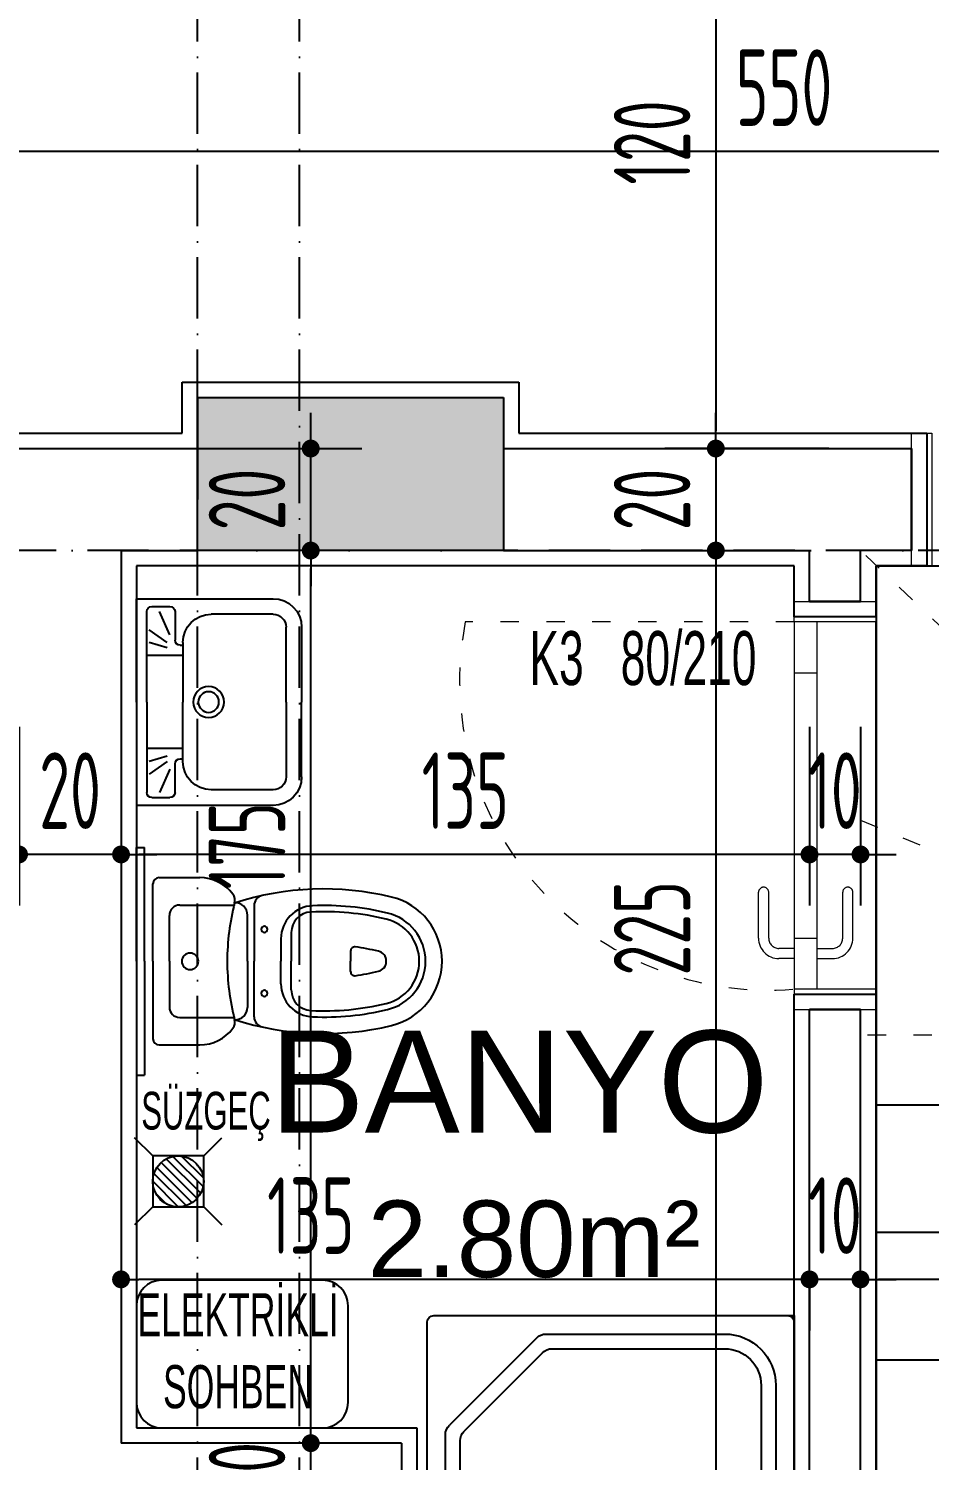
# Model space of a CAD drawing. Extents: x 41749 to 92598, y -24291 to 29432.
# Drawn here: x 64264.9 to 64441.6, y -22819.7 to -22539 of the extents above; entities that cross this region are included whole.
import ezdxf

# ---------------------------------------------------------------- set-up
doc = ezdxf.new("R2010")
doc.units = 0
doc.header["$MEASUREMENT"] = 0
doc.header["$PDMODE"] = 3
doc.linetypes.add('ACAD_ISO03W100', pattern=[30, 12, -18])
doc.linetypes.add('ACAD_ISO10W100', pattern=[18, 12, -3, 0, -3])
doc.layers.get('0').update_dxf_attribs({"linetype": 'CONTINUOUS'})
doc.layers.get('Defpoints').update_dxf_attribs({"linetype": 'CONTINUOUS'})
for name, color, linetype in [('AKS', 10, 'CONTINUOUS'), ('DUVAR', 6, 'CONTINUOUS'), ('İÇ ÖLÇÜ', 95, 'CONTINUOUS'), ('KOLON', 5, 'CONTINUOUS'), ('MAHAL', 21, 'CONTINUOUS'), ('OLCU', 3, 'CONTINUOUS'), ('SIVA', 7, 'CONTINUOUS'), ('tar', 12, 'CONTINUOUS'), ('tefriş', 12, 'CONTINUOUS'), ('YAZI', 7, 'CONTINUOUS')]:
    doc.layers.add(name, color=color, linetype=linetype)
for name, color, linetype, lineweight in [('KAPI-ACILIM1', 13, 'ACAD_ISO03W100', 20), ('KAPI-ACILIM11', 13, 'ACAD_ISO03W100', 20), ('KAPI-GOR', 153, 'CONTINUOUS', 15), ('KAPI-KASA', 34, 'CONTINUOUS', 20)]:
    doc.layers.add(name, color=color, linetype=linetype, lineweight=lineweight)
doc.styles.add('mahal', font='arial.ttf', dxfattribs={"height": 70})
doc.styles.add('OLCU', font='isocpeur.ttf', dxfattribs={"width": 0.59})
doc.dimstyles.new('OLCU3', dxfattribs={"dimscale": 0.5, "dimtxt": 30, "dimasz": 7, "dimexe": 20, "dimexo": 0, "dimgap": 10, "dimtad": 1, "dimdec": 4, "dimrnd": 0.5, "dimdsep": 46, "dimtxsty": 'OLCU', "dimblk1": 'DOT', "dimblk2": 'DOT', "dimsah": 1, "dimcen": 0.09, "dimclrt": 4, "dimadec": 0, "dimazin": 0, "dimtfac": 1, "dimtdec": 4, "dimtix": 1, "dimtmove": 2, "dimatfit": 3, "dimfxl": 0, "dimtolj": 1, "dimtzin": 0, "dimarcsym": 0})

# ---------------------------------------------------------------- blocks, each defined once
blk = doc.blocks.new('klz1')
at = {"layer": 'tefriş', "linetype": 'Continuous'}
for p, q in [((137402.96, 93241.87), (137375.4, 93241.87)), ((137375.4, 93241.87), (137375.4, 93239.87)), ((137402.96, 93239.87), (137375.4, 93239.87)), ((137402.96, 93241.87), (137430.52, 93241.87)), ((137402.96, 93239.87), (137430.52, 93239.87)), ((137430.52, 93241.87), (137430.52, 93239.87)), ((137382.71, 93236.37), (137382.71, 93226.52)), ((137402.96, 93237.87), (137384.21, 93237.87)), ((137402.96, 93237.87), (137421.71, 93237.87)), ((137423.21, 93236.37), (137423.21, 93226.52)), ((137402.96, 93233.87), (137391.86, 93233.87)), ((137402.96, 93233.87), (137414.06, 93233.87)), ((137389.36, 93231.37), (137389.36, 93218.21)), ((137416.56, 93231.37), (137416.56, 93218.21)), ((137389.5, 93213.37), (137402.96, 93213.37)), ((137402.96, 93214.99), (137391.79, 93214.99)), ((137402.96, 93214.99), (137414.13, 93214.99)), ((137416.41, 93213.37), (137402.96, 93213.37)), ((137397.51, 93206.87), (137402.96, 93206.87)), ((137408.41, 93206.87), (137402.96, 93206.87)), ((137396.03, 93204.37), (137402.96, 93204.37)), ((137409.89, 93204.37), (137402.96, 93204.37)), ((137400.47, 93190.01), (137402.96, 93190.01)), ((137405.45, 93190.01), (137402.96, 93190.01))]:
    blk.add_line(p, q, dxfattribs=at)
for centre, radius, start, end in [((137384.21, 93236.37), 1.5, 90, 180), ((137421.71, 93236.37), 1.5, 0, 90), ((137391.86, 93231.37), 2.5, 90, 180), ((137414.06, 93231.37), 2.5, 0, 90), ((137402.96, 93228.87), 2, 90, 270), ((137402.96, 93228.87), 2, 270, 90), ((137392.71, 93226.52), 10, 180, 233.367), ((137413.21, 93226.52), 10, 306.633, 0), ((137402.96, 93163.59), 56.29, 90, 104.5064), ((137402.96, 93163.59), 56.29, 75.4936, 90), ((137455.46, 93196.51), 70, 162.0548, 193.5362), ((137388.23, 93220.5), 2.5, 233.367, 284.5064), ((137391.79, 93217.99), 3, 178.6368, 270), ((137414.13, 93217.99), 3, 270, 1.3632), ((137350.46, 93196.51), 70, 346.4638, 17.9452), ((137417.68, 93220.5), 2.5, 255.4936, 306.633), ((137389.5, 93210.87), 2.5, 90, 167.7163), ((137416.41, 93210.87), 2.5, 12.2837, 90), ((137395.21, 93210.87), 0.75, 0, 180), ((137395.21, 93210.87), 0.75, 180, 0), ((137410.71, 93210.87), 0.75, 0, 180), ((137410.71, 93210.87), 0.75, 180, 0), ((137397.51, 93198.87), 8, 90, 177.6672), ((137408.41, 93198.87), 8, 2.3328, 90), ((137396.03, 93199.37), 5, 90, 177.2441), ((137409.89, 93199.37), 5, 2.7559, 90), ((137455.46, 93196.51), 66, 177.6672, 193.5362), ((137455.46, 93196.51), 64.5, 177.2441, 193.5362), ((137350.46, 93196.51), 64.5, 346.4638, 2.7559), ((137350.46, 93196.51), 66, 346.4638, 2.3328), ((137400.47, 93189.01), 1, 90, 187.7658), ((137455.46, 93196.51), 56.5, 187.7658, 193.5362), ((137350.46, 93196.51), 56.5, 346.4638, 352.2342), ((137405.45, 93189.01), 1, 352.2342, 90), ((137402.96, 93183.87), 12, 193.5362, 270), ((137402.96, 93183.87), 10.5, 193.5362, 270), ((137402.96, 93183.87), 2.5, 193.5362, 270), ((137402.96, 93183.87), 2.5, 270, 346.4638), ((137402.96, 93183.87), 10.5, 270, 346.4638), ((137402.96, 93183.87), 12, 270, 346.4638), ((137402.96, 93183.87), 16, 193.5362, 270), ((137402.96, 93183.87), 16, 270, 346.4638)]:
    blk.add_arc(centre, radius, start, end, dxfattribs=at)
blk = doc.blocks.new('d3')
at = {"layer": 'tefriş', "linetype": 'Continuous'}
for p, q in [((142185.37, 92449.76), (142106.87, 92449.76)), ((142106.87, 92449.76), (142106.87, 92371.26)), ((142186.87, 92371.26), (142186.87, 92448.26)), ((142160.92, 92445.76), (142122.07, 92445.76)), ((142163.04, 92444.88), (142181.99, 92425.93)), ((142159.59, 92442.56), (142122.07, 92442.56)), ((142161.71, 92441.68), (142178.79, 92424.61)), ((142110.87, 92434.56), (142110.87, 92384.96)), ((142114.07, 92434.56), (142114.07, 92384.96)), ((142179.67, 92384.96), (142179.67, 92422.48)), ((142182.87, 92384.96), (142182.87, 92423.81)), ((142122.07, 92376.96), (142171.67, 92376.96)), ((142122.07, 92373.76), (142171.67, 92373.76)), ((142108.37, 92369.76), (142185.37, 92369.76))]:
    blk.add_line(p, q, dxfattribs=at)
for radius in [3.5, 2.6]:
    blk.add_circle((142122.17, 92385.06), radius, dxfattribs=at)
for centre, radius, start, end in [((142108.37, 92448.26), 1.5, 90, 180), ((142185.37, 92448.26), 1.5, 0, 90), ((142122.07, 92434.56), 11.2, 90, 180), ((142160.92, 92442.76), 3, 45, 90), ((142122.07, 92434.56), 8, 90, 180), ((142159.59, 92439.56), 3, 45, 90), ((142176.67, 92422.48), 3, 0, 45), ((142179.87, 92423.81), 3, 0, 45), ((142122.07, 92384.96), 11.2, 180, 270), ((142122.07, 92384.96), 8, 180, 270), ((142171.67, 92384.96), 8, 270, 0), ((142171.67, 92384.96), 11.2, 270, 0), ((142108.37, 92371.26), 1.5, 180, 270), ((142185.37, 92371.26), 1.5, 270, 0)]:
    blk.add_arc(centre, radius, start, end, dxfattribs=at)
blk = doc.blocks.new('lav1')
at = {"layer": 'tefriş', "linetype": 'Continuous'}
for p, q in [((135822.88, 93902.3), (135822.88, 93869.18)), ((135847.88, 93902.3), (135822.88, 93902.3)), ((135847.88, 93902.3), (135872.88, 93902.3)), ((135872.88, 93902.3), (135872.88, 93869.18)), ((135824.76, 93898.55), (135824.76, 93894.18)), ((135847.88, 93899.8), (135826.01, 93899.8)), ((135833.51, 93894.8), (135830.38, 93899.18)), ((135834.76, 93894.8), (135833.51, 93899.18)), ((135836.63, 93891.05), (135836.63, 93899.8)), ((135847.88, 93899.8), (135869.76, 93899.8)), ((135859.13, 93891.05), (135859.13, 93899.8)), ((135861.01, 93894.8), (135862.26, 93899.18)), ((135862.26, 93894.8), (135865.38, 93899.18)), ((135871.01, 93898.55), (135871.01, 93894.18)), ((135831.63, 93894.18), (135826.01, 93896.68)), ((135864.13, 93894.18), (135869.76, 93896.68)), ((135826.01, 93892.93), (135832.88, 93892.93)), ((135834.13, 93891.68), (135834.13, 93891.05)), ((135861.63, 93891.68), (135861.63, 93891.05)), ((135869.76, 93892.93), (135862.88, 93892.93)), ((135833.51, 93891.05), (135847.88, 93891.05)), ((135862.26, 93891.05), (135847.88, 93891.05)), ((135826.63, 93869.18), (135826.63, 93884.18)), ((135869.13, 93869.18), (135869.13, 93884.18)), ((135847.88, 93866.05), (135829.76, 93866.05)), ((135847.88, 93866.05), (135866.01, 93866.05)), ((135829.76, 93862.3), (135847.88, 93862.3)), ((135866.01, 93862.3), (135847.88, 93862.3))]:
    blk.add_line(p, q, dxfattribs=at)
for radius in [3.75, 2.5]:
    blk.add_circle((135847.88, 93884.8), radius, dxfattribs=at)
for centre, radius, start, end in [((135826.01, 93898.55), 1.25, 90, 180), ((135869.76, 93898.55), 1.25, 0, 90), ((135826.01, 93894.18), 1.25, 180, 270), ((135832.88, 93891.68), 1.25, 0, 90), ((135862.88, 93891.68), 1.25, 90, 180), ((135869.76, 93894.18), 1.25, 270, 0), ((135833.51, 93884.18), 6.88, 90, 180), ((135862.26, 93884.18), 6.88, 0, 90), ((135829.76, 93869.18), 6.88, 180, 270), ((135829.76, 93869.18), 3.12, 180, 270), ((135866.01, 93869.18), 6.88, 270, 0), ((135866.01, 93869.18), 3.12, 270, 0)]:
    blk.add_arc(centre, radius, start, end, dxfattribs=at)
blk = doc.blocks.new('DOT')
at = {"color": 0, "linetype": 'ByBlock'}
blk.add_line((-0.5, 0), (-1, 0), dxfattribs=at)
at = {"color": 0, "linetype": 'ByBlock', "const_width": 0.5}
blk.add_lwpolyline([(-0.25, 0, 1), (0.25, 0, 1)], format="xyb", close=True, dxfattribs=at)
blk = doc.blocks.new('*D1426')
at = {"layer": 'Defpoints', "color": 0, "transparency": 16777216}
for p in [(64138.06, -22563.08), (64138.06, -22568.15), (64688.06, -22601.18)]:
    blk.add_point(p, dxfattribs=at)
at = {"layer": 'İÇ ÖLÇÜ', "color": 0, "lineweight": -2, "transparency": 16777216}
for p, q in [((64138.06, -22568.15), (64138.06, -22553.08)), ((64688.06, -22588.08), (64688.06, -22553.08)), ((64684.56, -22563.08), (64141.56, -22563.08))]:
    blk.add_line(p, q, dxfattribs=at)
at = {"layer": 'İÇ ÖLÇÜ', "color": 0, "lineweight": -2, "transparency": 16777216, "xscale": 3.5, "yscale": 3.5, "zscale": 3.5, "rotation": 180}
blk.add_blockref('DOT', (64138.06, -22563.08), dxfattribs=at)
at = {"layer": 'İÇ ÖLÇÜ', "color": 0, "lineweight": -2, "transparency": 16777216, "xscale": 3.5, "yscale": 3.5, "zscale": 3.5}
blk.add_blockref('DOT', (64688.06, -22563.08), dxfattribs=at)
at = {"layer": 'İÇ ÖLÇÜ', "color": 4, "transparency": 16777216, "insert": (64413.06, -22550.58), "char_height": 15, "attachment_point": 5, "style": 'OLCU'}
blk.add_mtext('\\A1;550', dxfattribs=at)
blk = doc.blocks.new('*D1437')
at = {"layer": 'Defpoints', "color": 0, "transparency": 16777216}
for p in [(64418.06, -22641.34), (64428.06, -22641.34), (64418.06, -22700.92)]:
    blk.add_point(p, dxfattribs=at)
at = {"layer": 'İÇ ÖLÇÜ', "color": 0, "lineweight": -2, "transparency": 16777216}
for p, q in [((64418.06, -22675.92), (64418.06, -22710.92)), ((64428.06, -22675.92), (64428.06, -22710.92)), ((64414.56, -22700.92), (64411.06, -22700.92)), ((64428.06, -22700.92), (64418.06, -22700.92)), ((64431.56, -22700.92), (64435.06, -22700.92))]:
    blk.add_line(p, q, dxfattribs=at)
at = {"layer": 'İÇ ÖLÇÜ', "color": 0, "lineweight": -2, "transparency": 16777216, "xscale": 3.5, "yscale": 3.5, "zscale": 3.5}
blk.add_blockref('DOT', (64418.06, -22700.92), dxfattribs=at)
at = {"layer": 'İÇ ÖLÇÜ', "color": 0, "lineweight": -2, "transparency": 16777216, "xscale": 3.5, "yscale": 3.5, "zscale": 3.5, "rotation": 180}
blk.add_blockref('DOT', (64428.06, -22700.92), dxfattribs=at)
at = {"layer": 'İÇ ÖLÇÜ', "color": 4, "transparency": 16777216, "insert": (64423.06, -22688.42), "char_height": 15, "attachment_point": 5, "style": 'OLCU'}
blk.add_mtext('\\A1;10', dxfattribs=at)
blk = doc.blocks.new('*D1438')
at = {"layer": 'Defpoints', "color": 0, "transparency": 16777216}
for p in [(64283.06, -22641.34), (64418.06, -22641.34), (64283.06, -22700.92)]:
    blk.add_point(p, dxfattribs=at)
at = {"layer": 'İÇ ÖLÇÜ', "color": 0, "lineweight": -2, "transparency": 16777216}
for p, q in [((64283.06, -22675.92), (64283.06, -22710.92)), ((64418.06, -22675.92), (64418.06, -22710.92)), ((64414.56, -22700.92), (64286.56, -22700.92))]:
    blk.add_line(p, q, dxfattribs=at)
at = {"layer": 'İÇ ÖLÇÜ', "color": 0, "lineweight": -2, "transparency": 16777216, "xscale": 3.5, "yscale": 3.5, "zscale": 3.5, "rotation": 180}
blk.add_blockref('DOT', (64283.06, -22700.92), dxfattribs=at)
at = {"layer": 'İÇ ÖLÇÜ', "color": 0, "lineweight": -2, "transparency": 16777216, "xscale": 3.5, "yscale": 3.5, "zscale": 3.5}
blk.add_blockref('DOT', (64418.06, -22700.92), dxfattribs=at)
at = {"layer": 'İÇ ÖLÇÜ', "color": 4, "transparency": 16777216, "insert": (64350.56, -22688.42), "char_height": 15, "attachment_point": 5, "style": 'OLCU'}
blk.add_mtext('\\A1;135', dxfattribs=at)
blk = doc.blocks.new('*D1439')
at = {"layer": 'Defpoints', "color": 0, "transparency": 16777216}
for p in [(64263.06, -22641.34), (64283.06, -22641.34), (64263.06, -22700.92)]:
    blk.add_point(p, dxfattribs=at)
at = {"layer": 'İÇ ÖLÇÜ', "color": 0, "lineweight": -2, "transparency": 16777216}
for p, q in [((64263.06, -22675.92), (64263.06, -22710.92)), ((64283.06, -22675.92), (64283.06, -22710.92)), ((64259.56, -22700.92), (64256.06, -22700.92)), ((64283.06, -22700.92), (64263.06, -22700.92)), ((64286.56, -22700.92), (64290.06, -22700.92))]:
    blk.add_line(p, q, dxfattribs=at)
at = {"layer": 'İÇ ÖLÇÜ', "color": 0, "lineweight": -2, "transparency": 16777216, "xscale": 3.5, "yscale": 3.5, "zscale": 3.5}
blk.add_blockref('DOT', (64263.06, -22700.92), dxfattribs=at)
at = {"layer": 'İÇ ÖLÇÜ', "color": 0, "lineweight": -2, "transparency": 16777216, "xscale": 3.5, "yscale": 3.5, "zscale": 3.5, "rotation": 180}
blk.add_blockref('DOT', (64283.06, -22700.92), dxfattribs=at)
at = {"layer": 'İÇ ÖLÇÜ', "color": 4, "transparency": 16777216, "insert": (64273.06, -22688.42), "char_height": 15, "attachment_point": 5, "style": 'OLCU'}
blk.add_mtext('\\A1;20', dxfattribs=at)
blk = doc.blocks.new('*D1448')
at = {"layer": 'Defpoints', "color": 0, "transparency": 16777216}
for p in [(64418.06, -22786.34), (64428.06, -22786.34), (64418.06, -22855.48)]:
    blk.add_point(p, dxfattribs=at)
at = {"layer": 'İÇ ÖLÇÜ', "color": 0, "lineweight": -2, "transparency": 16777216}
for p, q in [((64418.06, -22830.48), (64418.06, -22865.48)), ((64428.06, -22830.48), (64428.06, -22865.48)), ((64414.56, -22855.48), (64411.06, -22855.48)), ((64428.06, -22855.48), (64418.06, -22855.48)), ((64431.56, -22855.48), (64435.06, -22855.48))]:
    blk.add_line(p, q, dxfattribs=at)
at = {"layer": 'İÇ ÖLÇÜ', "color": 0, "lineweight": -2, "transparency": 16777216, "xscale": 3.5, "yscale": 3.5, "zscale": 3.5}
blk.add_blockref('DOT', (64418.06, -22855.48), dxfattribs=at)
at = {"layer": 'İÇ ÖLÇÜ', "color": 0, "lineweight": -2, "transparency": 16777216, "xscale": 3.5, "yscale": 3.5, "zscale": 3.5, "rotation": 180}
blk.add_blockref('DOT', (64428.06, -22855.48), dxfattribs=at)
at = {"layer": 'İÇ ÖLÇÜ', "color": 4, "transparency": 16777216, "insert": (64423.06, -22842.98), "char_height": 15, "attachment_point": 5, "style": 'OLCU'}
blk.add_mtext('\\A1;10', dxfattribs=at)
blk = doc.blocks.new('*D1449')
at = {"layer": 'Defpoints', "color": 0, "transparency": 16777216}
for p in [(64418.06, -22786.34), (64338.06, -22821.34), (64338.06, -22855.48)]:
    blk.add_point(p, dxfattribs=at)
at = {"layer": 'İÇ ÖLÇÜ', "color": 0, "lineweight": -2, "transparency": 16777216}
for p, q in [((64338.06, -22830.48), (64338.06, -22865.48)), ((64418.06, -22830.48), (64418.06, -22865.48)), ((64414.56, -22855.48), (64341.56, -22855.48))]:
    blk.add_line(p, q, dxfattribs=at)
at = {"layer": 'İÇ ÖLÇÜ', "color": 0, "lineweight": -2, "transparency": 16777216, "xscale": 3.5, "yscale": 3.5, "zscale": 3.5, "rotation": 180}
blk.add_blockref('DOT', (64338.06, -22855.48), dxfattribs=at)
at = {"layer": 'İÇ ÖLÇÜ', "color": 0, "lineweight": -2, "transparency": 16777216, "xscale": 3.5, "yscale": 3.5, "zscale": 3.5}
blk.add_blockref('DOT', (64418.06, -22855.48), dxfattribs=at)
at = {"layer": 'İÇ ÖLÇÜ', "color": 4, "transparency": 16777216, "insert": (64378.06, -22842.98), "char_height": 15, "attachment_point": 5, "style": 'OLCU'}
blk.add_mtext('\\A1;80', dxfattribs=at)
blk = doc.blocks.new('*D1533')
at = {"layer": 'Defpoints', "color": 0, "transparency": 16777216}
for p in [(64290.74, -22501.34), (64224.14, -22621.34), (64263.06, -22621.34)]:
    blk.add_point(p, dxfattribs=at)
at = {"layer": 'İÇ ÖLÇÜ', "color": 0, "lineweight": -2, "transparency": 16777216}
for p, q in [((64249.14, -22501.34), (64214.14, -22501.34)), ((64224.14, -22504.84), (64224.14, -22617.84)), ((64249.14, -22621.34), (64214.14, -22621.34))]:
    blk.add_line(p, q, dxfattribs=at)
at = {"layer": 'İÇ ÖLÇÜ', "color": 0, "lineweight": -2, "transparency": 16777216, "xscale": 3.5, "yscale": 3.5, "zscale": 3.5}
for p, rotation in [((64224.14, -22501.34), 90), ((64224.14, -22621.34), 270)]:
    blk.add_blockref('DOT', p, dxfattribs=dict(at, rotation=rotation))
at = {"layer": 'İÇ ÖLÇÜ', "color": 4, "transparency": 16777216, "insert": (64211.64, -22525.05), "char_height": 15, "attachment_point": 5, "rotation": 90, "style": 'OLCU'}
blk.add_mtext('\\A1;120', dxfattribs=at)
blk = doc.blocks.new('*D1543')
at = {"layer": 'Defpoints', "color": 0, "transparency": 16777216}
for p in [(64320.26, -22816.34), (64322.51, -22816.34), (64322.51, -22826.34)]:
    blk.add_point(p, dxfattribs=at)
at = {"layer": 'İÇ ÖLÇÜ', "color": 0, "lineweight": -2, "transparency": 16777216}
for p, q in [((64320.26, -22812.84), (64320.26, -22809.34)), ((64322.51, -22816.34), (64310.26, -22816.34)), ((64320.26, -22826.34), (64320.26, -22816.34)), ((64322.51, -22826.34), (64310.26, -22826.34)), ((64320.26, -22829.84), (64320.26, -22833.34))]:
    blk.add_line(p, q, dxfattribs=at)
at = {"layer": 'İÇ ÖLÇÜ', "color": 0, "lineweight": -2, "transparency": 16777216, "xscale": 3.5, "yscale": 3.5, "zscale": 3.5}
for p, rotation in [((64320.26, -22816.34), 270), ((64320.26, -22826.34), 90)]:
    blk.add_blockref('DOT', p, dxfattribs=dict(at, rotation=rotation))
at = {"layer": 'İÇ ÖLÇÜ', "color": 4, "transparency": 16777216, "insert": (64307.76, -22821.34), "char_height": 15, "attachment_point": 5, "rotation": 90, "style": 'OLCU'}
blk.add_mtext('\\A1;10', dxfattribs=at)
blk = doc.blocks.new('*D1544')
at = {"layer": 'Defpoints', "color": 0, "transparency": 16777216}
for p in [(64320.26, -22641.34), (64328.06, -22641.34), (64322.51, -22816.34)]:
    blk.add_point(p, dxfattribs=at)
at = {"layer": 'İÇ ÖLÇÜ', "color": 0, "lineweight": -2, "transparency": 16777216}
for p, q in [((64328.06, -22641.34), (64310.26, -22641.34)), ((64320.26, -22812.84), (64320.26, -22644.84)), ((64322.51, -22816.34), (64310.26, -22816.34))]:
    blk.add_line(p, q, dxfattribs=at)
at = {"layer": 'İÇ ÖLÇÜ', "color": 0, "lineweight": -2, "transparency": 16777216, "xscale": 3.5, "yscale": 3.5, "zscale": 3.5}
for p, rotation in [((64320.26, -22641.34), 90), ((64320.26, -22816.34), 270)]:
    blk.add_blockref('DOT', p, dxfattribs=dict(at, rotation=rotation))
at = {"layer": 'İÇ ÖLÇÜ', "color": 4, "transparency": 16777216, "insert": (64307.76, -22699.24), "char_height": 15, "attachment_point": 5, "rotation": 90, "style": 'OLCU'}
blk.add_mtext('\\A1;175', dxfattribs=at)
blk = doc.blocks.new('*D1545')
at = {"layer": 'Defpoints', "color": 0, "transparency": 16777216}
for p in [(64291.66, -22621.34), (64320.26, -22621.34), (64328.06, -22641.34)]:
    blk.add_point(p, dxfattribs=at)
at = {"layer": 'İÇ ÖLÇÜ', "color": 0, "lineweight": -2, "transparency": 16777216}
for p, q in [((64320.26, -22617.84), (64320.26, -22614.34)), ((64295.26, -22621.34), (64330.26, -22621.34)), ((64320.26, -22641.34), (64320.26, -22621.34)), ((64328.06, -22641.34), (64310.26, -22641.34)), ((64320.26, -22644.84), (64320.26, -22648.34))]:
    blk.add_line(p, q, dxfattribs=at)
at = {"layer": 'İÇ ÖLÇÜ', "color": 0, "lineweight": -2, "transparency": 16777216, "xscale": 3.5, "yscale": 3.5, "zscale": 3.5}
for p, rotation in [((64320.26, -22621.34), 270), ((64320.26, -22641.34), 90)]:
    blk.add_blockref('DOT', p, dxfattribs=dict(at, rotation=rotation))
at = {"layer": 'İÇ ÖLÇÜ', "color": 4, "transparency": 16777216, "insert": (64307.76, -22631.34), "char_height": 15, "attachment_point": 5, "rotation": 90, "style": 'OLCU'}
blk.add_mtext('\\A1;20', dxfattribs=at)
blk = doc.blocks.new('*D1548')
at = {"layer": 'Defpoints', "color": 0, "transparency": 16777216}
for p in [(64421.84, -22501.34), (64399.69, -22621.34), (64421.84, -22621.34)]:
    blk.add_point(p, dxfattribs=at)
at = {"layer": 'İÇ ÖLÇÜ', "color": 0, "lineweight": -2, "transparency": 16777216}
for p, q in [((64421.84, -22501.34), (64389.69, -22501.34)), ((64399.69, -22504.84), (64399.69, -22617.84)), ((64421.84, -22621.34), (64389.69, -22621.34))]:
    blk.add_line(p, q, dxfattribs=at)
at = {"layer": 'İÇ ÖLÇÜ', "color": 0, "lineweight": -2, "transparency": 16777216, "xscale": 3.5, "yscale": 3.5, "zscale": 3.5}
for p, rotation in [((64399.69, -22501.34), 90), ((64399.69, -22621.34), 270)]:
    blk.add_blockref('DOT', p, dxfattribs=dict(at, rotation=rotation))
at = {"layer": 'İÇ ÖLÇÜ', "color": 4, "transparency": 16777216, "insert": (64387.19, -22561.34), "char_height": 15, "attachment_point": 5, "rotation": 90, "style": 'OLCU'}
blk.add_mtext('\\A1;120', dxfattribs=at)
blk = doc.blocks.new('*D1549')
at = {"layer": 'Defpoints', "color": 0, "transparency": 16777216}
for p in [(64421.84, -22621.34), (64388.06, -22641.34), (64399.69, -22641.34)]:
    blk.add_point(p, dxfattribs=at)
at = {"layer": 'İÇ ÖLÇÜ', "color": 0, "lineweight": -2, "transparency": 16777216}
for p, q in [((64399.69, -22617.84), (64399.69, -22614.34)), ((64421.84, -22621.34), (64389.69, -22621.34)), ((64399.69, -22621.34), (64399.69, -22641.34)), ((64388.06, -22641.34), (64409.69, -22641.34)), ((64399.69, -22644.84), (64399.69, -22648.34))]:
    blk.add_line(p, q, dxfattribs=at)
at = {"layer": 'İÇ ÖLÇÜ', "color": 0, "lineweight": -2, "transparency": 16777216, "xscale": 3.5, "yscale": 3.5, "zscale": 3.5}
for p, rotation in [((64399.69, -22621.34), 270), ((64399.69, -22641.34), 90)]:
    blk.add_blockref('DOT', p, dxfattribs=dict(at, rotation=rotation))
at = {"layer": 'İÇ ÖLÇÜ', "color": 4, "transparency": 16777216, "insert": (64387.19, -22631.34), "char_height": 15, "attachment_point": 5, "rotation": 90, "style": 'OLCU'}
blk.add_mtext('\\A1;20', dxfattribs=at)
blk = doc.blocks.new('*D1550')
at = {"layer": 'Defpoints', "color": 0, "transparency": 16777216}
for p in [(64388.06, -22641.34), (64374.01, -22866.34), (64399.69, -22866.34)]:
    blk.add_point(p, dxfattribs=at)
at = {"layer": 'İÇ ÖLÇÜ', "color": 0, "lineweight": -2, "transparency": 16777216}
for p, q in [((64388.06, -22641.34), (64409.69, -22641.34)), ((64399.69, -22644.84), (64399.69, -22862.84)), ((64374.69, -22866.34), (64409.69, -22866.34))]:
    blk.add_line(p, q, dxfattribs=at)
at = {"layer": 'İÇ ÖLÇÜ', "color": 0, "lineweight": -2, "transparency": 16777216, "xscale": 3.5, "yscale": 3.5, "zscale": 3.5}
for p, rotation in [((64399.69, -22641.34), 90), ((64399.69, -22866.34), 270)]:
    blk.add_blockref('DOT', p, dxfattribs=dict(at, rotation=rotation))
at = {"layer": 'İÇ ÖLÇÜ', "color": 4, "transparency": 16777216, "insert": (64387.19, -22715.4), "char_height": 15, "attachment_point": 5, "rotation": 90, "style": 'OLCU'}
blk.add_mtext('\\A1;225', dxfattribs=at)
blk = doc.blocks.new('*D1726')
at = {"layer": 'Defpoints', "color": 0, "transparency": 16777216}
for p in [(63583.06, -22108.06), (63583.06, -22333.07), (65203.06, -22541.34)]:
    blk.add_point(p, dxfattribs=at)
at = {"layer": 'OLCU', "color": 0, "lineweight": -2, "transparency": 16777216}
for p, q in [((63583.06, -22133.06), (63583.06, -22098.06)), ((65203.06, -22133.06), (65203.06, -22098.06)), ((65199.56, -22108.06), (63586.56, -22108.06))]:
    blk.add_line(p, q, dxfattribs=at)
at = {"layer": 'OLCU', "color": 0, "lineweight": -2, "transparency": 16777216, "xscale": 3.5, "yscale": 3.5, "zscale": 3.5, "rotation": 180}
blk.add_blockref('DOT', (63583.06, -22108.06), dxfattribs=at)
at = {"layer": 'OLCU', "color": 0, "lineweight": -2, "transparency": 16777216, "xscale": 3.5, "yscale": 3.5, "zscale": 3.5}
blk.add_blockref('DOT', (65203.06, -22108.06), dxfattribs=at)
at = {"layer": 'OLCU', "color": 4, "transparency": 16777216, "insert": (64393.06, -22095.56), "char_height": 15, "attachment_point": 5, "style": 'OLCU'}
blk.add_mtext('\\A1;1620', dxfattribs=at)
blk = doc.blocks.new('*D1730')
at = {"layer": 'Defpoints', "color": 0, "transparency": 16777216}
for p in [(65183.06, -22078.06), (65183.06, -22381.34), (63343.06, -22676.34)]:
    blk.add_point(p, dxfattribs=at)
at = {"layer": 'OLCU', "color": 0, "lineweight": -2, "transparency": 16777216}
for p, q in [((63343.06, -22103.06), (63343.06, -22068.06)), ((65183.06, -22103.06), (65183.06, -22068.06)), ((63346.56, -22078.06), (65179.56, -22078.06))]:
    blk.add_line(p, q, dxfattribs=at)
at = {"layer": 'OLCU', "color": 0, "lineweight": -2, "transparency": 16777216, "xscale": 3.5, "yscale": 3.5, "zscale": 3.5, "rotation": 180}
blk.add_blockref('DOT', (63343.06, -22078.06), dxfattribs=at)
at = {"layer": 'OLCU', "color": 0, "lineweight": -2, "transparency": 16777216, "xscale": 3.5, "yscale": 3.5, "zscale": 3.5}
blk.add_blockref('DOT', (65183.06, -22078.06), dxfattribs=at)
at = {"layer": 'OLCU', "color": 4, "transparency": 16777216, "insert": (64263.06, -22065.56), "char_height": 15, "attachment_point": 5, "style": 'OLCU'}
blk.add_mtext('\\A1;1840', dxfattribs=at)
blk = doc.blocks.new('*D1791')
at = {"layer": 'Defpoints', "color": 0, "transparency": 16777216}
for p in [(64428.06, -22784.23), (64428.06, -22800.05), (64848.06, -22800.05)]:
    blk.add_point(p, dxfattribs=at)
at = {"layer": 'İÇ ÖLÇÜ', "color": 0, "lineweight": -2, "transparency": 16777216}
for p, q in [((64428.06, -22784.35), (64428.06, -22774.23)), ((64848.06, -22784.35), (64848.06, -22774.23)), ((64844.56, -22784.23), (64431.56, -22784.23))]:
    blk.add_line(p, q, dxfattribs=at)
at = {"layer": 'İÇ ÖLÇÜ', "color": 0, "lineweight": -2, "transparency": 16777216, "xscale": 3.5, "yscale": 3.5, "zscale": 3.5, "rotation": 180}
blk.add_blockref('DOT', (64428.06, -22784.23), dxfattribs=at)
at = {"layer": 'İÇ ÖLÇÜ', "color": 0, "lineweight": -2, "transparency": 16777216, "xscale": 3.5, "yscale": 3.5, "zscale": 3.5}
blk.add_blockref('DOT', (64848.06, -22784.23), dxfattribs=at)
at = {"layer": 'İÇ ÖLÇÜ', "color": 4, "transparency": 16777216, "insert": (64661.45, -22771.73), "char_height": 15, "attachment_point": 5, "style": 'OLCU'}
blk.add_mtext('\\A1;420', dxfattribs=at)
blk = doc.blocks.new('*D1792')
at = {"layer": 'Defpoints', "color": 0, "transparency": 16777216}
for p in [(64418.06, -22779.15), (64418.06, -22784.23), (64428.06, -22800.05)]:
    blk.add_point(p, dxfattribs=at)
at = {"layer": 'İÇ ÖLÇÜ', "color": 0, "lineweight": -2, "transparency": 16777216}
for p, q in [((64428.06, -22784.35), (64428.06, -22774.23)), ((64418.06, -22784.1), (64418.06, -22794.23)), ((64414.56, -22784.23), (64411.06, -22784.23)), ((64428.06, -22784.23), (64418.06, -22784.23)), ((64431.56, -22784.23), (64435.06, -22784.23))]:
    blk.add_line(p, q, dxfattribs=at)
at = {"layer": 'İÇ ÖLÇÜ', "color": 0, "lineweight": -2, "transparency": 16777216, "xscale": 3.5, "yscale": 3.5, "zscale": 3.5}
blk.add_blockref('DOT', (64418.06, -22784.23), dxfattribs=at)
at = {"layer": 'İÇ ÖLÇÜ', "color": 0, "lineweight": -2, "transparency": 16777216, "xscale": 3.5, "yscale": 3.5, "zscale": 3.5, "rotation": 180}
blk.add_blockref('DOT', (64428.06, -22784.23), dxfattribs=at)
at = {"layer": 'İÇ ÖLÇÜ', "color": 4, "transparency": 16777216, "insert": (64423.06, -22771.73), "char_height": 15, "attachment_point": 5, "style": 'OLCU'}
blk.add_mtext('\\A1;10', dxfattribs=at)
blk = doc.blocks.new('*D1793')
at = {"layer": 'Defpoints', "color": 0, "transparency": 16777216}
for p in [(64418.06, -22779.15), (64283.06, -22782.8), (64283.06, -22784.23)]:
    blk.add_point(p, dxfattribs=at)
at = {"layer": 'İÇ ÖLÇÜ', "color": 0, "lineweight": -2, "transparency": 16777216}
for p, q in [((64283.06, -22784.1), (64283.06, -22794.23)), ((64418.06, -22784.1), (64418.06, -22794.23)), ((64414.56, -22784.23), (64286.56, -22784.23))]:
    blk.add_line(p, q, dxfattribs=at)
at = {"layer": 'İÇ ÖLÇÜ', "color": 0, "lineweight": -2, "transparency": 16777216, "xscale": 3.5, "yscale": 3.5, "zscale": 3.5, "rotation": 180}
blk.add_blockref('DOT', (64283.06, -22784.23), dxfattribs=at)
at = {"layer": 'İÇ ÖLÇÜ', "color": 0, "lineweight": -2, "transparency": 16777216, "xscale": 3.5, "yscale": 3.5, "zscale": 3.5}
blk.add_blockref('DOT', (64418.06, -22784.23), dxfattribs=at)
at = {"layer": 'İÇ ÖLÇÜ', "color": 4, "transparency": 16777216, "insert": (64320.26, -22771.73), "char_height": 15, "attachment_point": 5, "style": 'OLCU'}
blk.add_mtext('\\A1;135', dxfattribs=at)

msp = doc.modelspace()

# ---------------------------------------------------------------- hatches: boundary and pattern name
at = {"layer": 'tar'}
h = msp.add_hatch(dxfattribs=at)
h.set_pattern_fill('ANSI33', color=256, scale=40, style=0)
h.set_pattern_definition([(45, (10685.526, 0), (-7.0710678, 7.0710678), []), (45, (10692.597, 0), (-7.0710678, 7.0710678), [5, -2.5])])
h.paths.add_polyline_path([(63613.06272, -22296.33978), (63583.06272, -22296.33978), (63583.06272, -22356.33978), (63613.06272, -22356.33978)])
h.paths.add_polyline_path([(64138.06272, -22296.33978), (64128.06272, -22296.33978), (64118.06272, -22296.33978), (64118.06272, -22501.33978), (64138.06272, -22501.33978)])
h.paths.add_polyline_path([(64318.06272, -22296.33978), (64308.06272, -22296.33978), (64298.06272, -22296.33978), (64298.06272, -22501.33978), (64318.06272, -22501.33978)])
h.paths.add_polyline_path([(64708.06272, -22296.33978), (64678.06272, -22296.33978), (64678.06272, -22356.33978), (64708.06272, -22356.33978)])
h.paths.add_polyline_path([(65086.9142, -22296.33978), (65027.9142, -22296.33978), (65027.9142, -22326.33978), (65086.9142, -22326.33978)])
h.paths.add_polyline_path([(63613.06272, -22581.33978), (63583.06272, -22581.33978), (63583.06272, -22641.33978), (63613.06272, -22641.33978)])
h.paths.add_polyline_path([(64358.06272, -22611.33978), (64298.06272, -22611.33978), (64298.06272, -22641.33978), (64358.06272, -22641.33978)])
h.paths.add_polyline_path([(64708.06272, -22611.33978), (64648.06272, -22611.33978), (64648.06272, -22641.33978), (64708.06272, -22641.33978)])
h.paths.add_polyline_path([(63613.06272, -23081.33978), (63553.06272, -23081.33978), (63553.06272, -23111.33978), (63613.06272, -23111.33978)])
h.paths.add_polyline_path([(64038.06272, -23156.33973), (64008.06272, -23156.33973), (64008.06272, -23216.33973), (64038.06272, -23216.33973)])
h.paths.add_polyline_path([(64538.06272, -23156.33973), (64508.06272, -23156.33973), (64508.06272, -23216.33973), (64538.06272, -23216.33973)])
h.paths.add_polyline_path([(65086.9142, -23081.33978), (65026.9142, -23081.33978), (65026.9142, -23111.33978), (65086.9142, -23111.33978)])
h = msp.add_hatch(dxfattribs=at)
h.set_pattern_fill('ANSI37', color=256, scale=200, angle=45, style=0)
h.paths.add_polyline_path([(64845.06272, -22748.33978), (64845.06272, -22747.33978), (64845.06272, -22665.33978), (64845.06272, -22661.33978), (64845.06272, -22644.33978), (64835.06272, -22644.33978), (64835.06272, -22644.33975), (64834.06272, -22644.33975), (64752.06272, -22644.33975), (64751.04659, -22644.33975), (64751.04659, -22644.33978), (64743.06272, -22644.33978), (64743.06272, -22681.33978, -0.414213562), (64748.06272, -22686.33978, -0.414213562), (64743.06272, -22691.33978), (64743.06272, -22736.33978), (64708.06272, -22736.33978), (64708.06272, -22848.33978), (64744.06272, -22848.33978), (64748.06272, -22848.33978), (64748.06272, -22848.33978), (64845.06272, -22848.33978)])
h.paths.add_polyline_path([(64708.06272, -22736.33978), (64538.06272, -22736.33978), (64538.06272, -22848.33978), (64661.06272, -22848.33978), (64662.06272, -22848.33978), (64708.06272, -22848.33978)])
h.paths.add_polyline_path([(64538.06272, -22736.33978), (64537.66161, -22736.33978), (64538.06272, -22734.43163), (64538.06272, -22710.12579), (64532.55234, -22736.33978), (64528.06272, -22736.33978), (64528.06272, -22848.33978), (64538.06272, -22848.33978)])
h.paths.add_polyline_path([(64528.06272, -22736.33978), (64532.55234, -22736.33978), (64533.60337, -22731.33978), (64523.06272, -22731.33978), (64523.06272, -22848.33978), (64528.06272, -22848.33978)])
h.paths.add_polyline_path([(64523.06272, -22736.33978), (64431.06272, -22736.33978), (64431.06272, -22848.33978), (64436.06272, -22848.33978), (64437.06272, -22848.33978), (64519.06272, -22848.33978), (64523.06272, -22848.33978)])
h.paths.add_polyline_path([(64608.96846, -22802.61228), (64608.96846, -22780.06728), (64631.46846, -22780.06728), (64631.46846, -22802.61228)], flags=24)
h.paths.add_polyline_path([(64648.84944, -22760.47684), (64674.04944, -22760.47684), (64674.04944, -22782.97684), (64648.84944, -22782.97684)], flags=24)
h.paths.add_polyline_path([(64458.59593, -22804.22728), (64458.59593, -22783.45228), (64481.09593, -22783.45228), (64481.09593, -22804.22728)], flags=24)
h.paths.add_polyline_path([(64449.72362, -22738.48778), (64465.49033, -22738.48778), (64465.49033, -22753.69924), (64449.72362, -22753.69924)], flags=24)
at = {"layer": 'tefriş', "linetype": 'Continuous'}
h = msp.add_hatch(dxfattribs=at)
h.set_pattern_fill('ANSI31', color=256, scale=10, style=0)
h.set_pattern_definition([(315, (15310.6632, -29257.1528), (-0.883883476, -0.883883476), [])])
h.paths.add_polyline_path([(64299.26458, -22765.01775, 1), (64289.26458, -22765.01775, 1)])

# ---------------------------------------------------------------- linework, layer by layer
at = {"layer": 'AKS', "linetype": 'ACAD_ISO10W100'}
for p, q in [((64298.06272, -23591.33978), (64298.06272, -21978.06351)), ((64318.06272, -23591.33978), (64318.06272, -21978.06351)), ((65483.06272, -22641.33978), (63063.06272, -22641.33978))]:
    msp.add_line(p, q, dxfattribs=at)
at = {"layer": 'DUVAR'}
for p, q in [((64144.53917, -22621.33978), (64298.06272, -22621.33978)), ((64358.06272, -22621.33978), (64438.06272, -22621.33978)), ((64438.06272, -22621.33978), (64438.06272, -22641.33978)), ((64438.06272, -22621.33978), (64438.06272, -22641.33978)), ((64438.06272, -22641.33982), (64438.06272, -22621.33982)), ((64438.06272, -22641.33982), (64438.06272, -22621.33982)), ((64438.06272, -22641.33982), (64438.06272, -22621.33982)), ((64438.06272, -22621.33982), (64438.06272, -22641.33982)), ((64438.06272, -22641.33982), (64438.06272, -22621.33982)), ((64438.06272, -22621.33982), (64438.06272, -22641.33982)), ((64438.06272, -22641.33982), (64438.06272, -22621.33982)), ((64438.06272, -22641.33982), (64438.06272, -22621.33982)), ((64438.06272, -22641.33982), (64438.06272, -22621.33982)), ((64438.06272, -22621.33982), (64438.06272, -22641.33982)), ((64283.06272, -22641.33978), (64283.06272, -22816.33978)), ((64283.06272, -22641.33978), (64298.06272, -22641.33978)), ((64358.06272, -22641.33978), (64418.06272, -22641.33978)), ((64418.06272, -22651.33978), (64418.06272, -22641.33978)), ((64438.06272, -22641.33978), (64428.06272, -22641.33978)), ((64428.06272, -22651.33978), (64428.06272, -22641.33978)), ((64428.06268, -22651.33978), (64418.06268, -22651.33978)), ((64418.06268, -22651.33978), (64428.06268, -22651.33978)), ((64418.06268, -22651.33978), (64428.06268, -22651.33978)), ((64418.06268, -22651.33978), (64428.06268, -22651.33978)), ((64428.06268, -22651.33978), (64418.06268, -22651.33978)), ((64418.06268, -22651.33978), (64428.06268, -22651.33978)), ((64428.06268, -22651.33978), (64418.06268, -22651.33978)), ((64418.06268, -22651.33978), (64428.06268, -22651.33978)), ((64418.06268, -22651.33978), (64428.06268, -22651.33978)), ((64418.06268, -22651.33978), (64428.06268, -22651.33978)), ((64428.06268, -22651.33978), (64418.06268, -22651.33978)), ((64428.06268, -22651.33978), (64418.06268, -22651.33978)), ((64428.06272, -22651.33978), (64418.06272, -22651.33978)), ((64418.06268, -22731.33978), (64428.06268, -22731.33978)), ((64418.06268, -22731.33978), (64428.06268, -22731.33978)), ((64418.06268, -22731.33978), (64428.06268, -22731.33978)), ((64428.06268, -22731.33978), (64418.06268, -22731.33978)), ((64428.06268, -22731.33978), (64418.06268, -22731.33978)), ((64418.06268, -22731.33978), (64428.06268, -22731.33978)), ((64418.06268, -22731.33978), (64428.06268, -22731.33978)), ((64428.06268, -22731.33978), (64418.06268, -22731.33978)), ((64418.06268, -22731.33978), (64428.06268, -22731.33978)), ((64428.06268, -22731.34318), (64418.06268, -22731.34318)), ((64418.06272, -22806.33978), (64418.06272, -22731.33978)), ((64428.06272, -22731.33978), (64418.06272, -22731.33978)), ((64428.06272, -22851.33978), (64428.06272, -22731.33978)), ((64418.06272, -22866.33978), (64418.06272, -22806.33978)), ((64338.06272, -22816.33978), (64283.06272, -22816.33978)), ((64338.06272, -22816.33978), (64338.06272, -22826.33771))]:
    msp.add_line(p, q, dxfattribs=at)
at = {"layer": 'KAPI-ACILIM1', "ltscale": 0.3}
for p, q in [((64523.06272, -22731.58978), (64428.06272, -22641.33978)), ((64415.06268, -22655.33978), (64350.56268, -22655.33978)), ((64428.06433, -22694.20201), (64523.06272, -22733.83983)), ((64523.06272, -22736.33978), (64428.06272, -22736.33978))]:
    msp.add_line(p, q, dxfattribs=at)
msp.add_arc((64410.09183, -22666.90221), 60.64165, 169.0082237, 274.7018617, dxfattribs=at)
at = {"layer": 'KAPI-ACILIM11'}
for p, q in [((64408.06268, -22717.33978), (64408.06268, -22708.33978)), ((64410.06268, -22717.33978), (64410.06268, -22708.33978)), ((64424.56268, -22717.33978), (64424.56268, -22708.33978)), ((64426.56268, -22717.33978), (64426.56268, -22708.33978)), ((64415.06268, -22719.33978), (64412.06268, -22719.33978)), ((64419.56268, -22719.33978), (64422.56268, -22719.33978)), ((64415.06268, -22721.33978), (64412.06268, -22721.33978)), ((64419.56268, -22721.33978), (64422.56268, -22721.33978))]:
    msp.add_line(p, q, dxfattribs=at)
for centre, radius, start, end in [((64409.06268, -22708.33978), 1, 0, 180), ((64425.56268, -22708.33978), 1, 0, 180), ((64412.06268, -22717.33978), 4, 180, 270), ((64412.06268, -22717.33978), 2, 180, 270), ((64422.56268, -22717.33978), 4, 270, 0), ((64422.56268, -22717.33978), 2, 270, 0)]:
    msp.add_arc(centre, radius, start, end, dxfattribs=at)
at = {"layer": 'KAPI-GOR'}
msp.add_line((64431.06268, -22727.33978), (64431.06268, -22655.33978), dxfattribs=at)
at = {"layer": 'KAPI-KASA'}
for p, q in [((64415.06268, -22655.33978), (64415.06268, -22727.33978)), ((64419.56268, -22727.33978), (64419.56268, -22655.33978)), ((64415.06268, -22665.33978), (64419.56268, -22665.33978)), ((64415.06268, -22717.33978), (64419.56268, -22717.33978))]:
    msp.add_line(p, q, dxfattribs=at)
for points in [[(64442.06272, -22644.33982), (64438.06272, -22644.33982), (64438.06272, -22618.33982), (64442.06272, -22618.33982), (64442.06272, -22644.33982)], [(64415.06268, -22655.33978), (64415.06268, -22651.33978), (64431.06268, -22651.33978), (64431.06268, -22655.33978), (64415.06268, -22655.33978)], [(64415.06268, -22727.33978), (64415.06268, -22731.33978), (64431.06268, -22731.33978), (64431.06268, -22727.33978), (64415.06268, -22727.33978)]]:
    msp.add_lwpolyline(points, close=True, dxfattribs=at)
at = {"layer": 'KOLON'}
for p, q in [((64298.06272, -22611.33978), (64298.06272, -22631.33978)), ((64298.06272, -22641.33978), (64298.06272, -22611.33978)), ((64298.06272, -22611.33978), (64358.06272, -22611.33978)), ((64358.06272, -22611.33978), (64358.06272, -22641.33978)), ((64358.06272, -22641.33978), (64298.06272, -22641.33978))]:
    msp.add_line(p, q, dxfattribs=at)
at = {"layer": 'SIVA'}
for p, q in [((64295.06272, -22618.33978), (64295.06272, -22608.33978)), ((64295.06272, -22608.33978), (64361.06272, -22608.33978)), ((64361.06272, -22608.33978), (64361.06272, -22618.33978)), ((64141.06272, -22618.33978), (64295.06272, -22618.33978)), ((64361.06272, -22618.33978), (64441.06272, -22618.33978)), ((64441.06272, -22618.33978), (64441.06272, -22644.33978)), ((64286.06272, -22644.33978), (64286.06272, -22813.33978)), ((64286.06272, -22644.33978), (64286.06272, -22648.33978)), ((64358.06272, -22644.33978), (64286.06272, -22644.33978)), ((64298.06272, -22644.33978), (64286.06272, -22644.33978)), ((64415.06272, -22644.33978), (64358.06272, -22644.33978)), ((64415.06272, -22654.33978), (64415.06272, -22644.33978)), ((64441.06272, -22644.33978), (64431.06272, -22644.33978)), ((64431.06272, -22644.33978), (64431.06272, -22654.33978)), ((64418.06268, -22651.33978), (64428.06268, -22651.33978)), ((64418.06272, -22651.33978), (64418.06268, -22651.33978)), ((64418.06272, -22651.33978), (64418.06268, -22651.33978)), ((64418.06268, -22651.33978), (64428.06268, -22651.33978)), ((64428.06272, -22651.33978), (64418.06272, -22651.33978)), ((64428.06272, -22651.33978), (64418.06272, -22651.33978)), ((64428.06268, -22651.33978), (64428.06272, -22651.33978)), ((64428.06268, -22651.33978), (64428.06272, -22651.33978)), ((64431.06272, -22654.33978), (64415.06272, -22654.33978)), ((64415.06272, -22806.33978), (64415.06272, -22728.33978)), ((64415.06272, -22728.33978), (64431.06272, -22728.33978)), ((64431.06272, -22728.33978), (64431.06272, -22848.33978)), ((64415.06272, -22863.33978), (64415.06272, -22806.33978)), ((64286.06272, -22813.33978), (64341.06272, -22813.33978)), ((64341.06272, -22813.33978), (64341.06272, -22829.33771))]:
    msp.add_line(p, q, dxfattribs=at)
at = {"layer": 'tar'}
msp.add_lwpolyline([(64431.22061, -22644.33978), (64845.06272, -22644.33978), (64845.06272, -22848.33978), (64431.22061, -22848.33978)], close=True, dxfattribs=at)
at = {"layer": 'tefriş', "linetype": 'Continuous'}
for p, q in [((64289.26458, -22760.01775), (64285.72905, -22756.48222)), ((64299.26458, -22760.01775), (64302.80012, -22756.48222)), ((64289.26458, -22770.01775), (64285.72905, -22773.55329)), ((64299.26458, -22770.01775), (64302.80012, -22773.55329))]:
    msp.add_line(p, q, dxfattribs=at)
msp.add_lwpolyline([(64289.26458, -22770.01775), (64299.26458, -22770.01775), (64299.26458, -22760.01775), (64289.26458, -22760.01775), (64289.26458, -22770.01775)], dxfattribs=at)
at = {"layer": 'tefriş'}
msp.add_lwpolyline([(64291.06272, -22813.33978), (64322.59292, -22813.33978, 0.414213562), (64327.59292, -22808.33978), (64327.59292, -22789.4061, 0.414213562), (64322.59292, -22784.4061), (64291.06272, -22784.4061, 0.414213562), (64286.06272, -22789.4061), (64286.06272, -22808.33978, 0.414213562)], format="xyb", close=True, dxfattribs=at)
at = {"layer": 'tefriş', "linetype": 'Continuous'}
msp.add_circle((64294.26458, -22765.01775), 5, dxfattribs=at)

# ---------------------------------------------------------------- block references
at = {"layer": 'tefriş', "linetype": 'Continuous', "yscale": 0.8099999999976717, "rotation": 90}
for name, p, xscale, zscale in [('lav1', (140346.92359, 87365.74718), -0.8099999999976717, 0.81), ('klz1', (139811.97969, -134018.26468), 0.8099999999976717, 0.8099999999976717)]:
    msp.add_blockref(name, p, dxfattribs=dict(at, xscale=xscale, zscale=zscale))
at = {"layer": 'tefriş', "xscale": -0.9000000000232831, "yscale": 0.9000000000087311, "zscale": 0.9}
msp.add_blockref('d3', (192311.24259, -105996.12529), dxfattribs=at)

# ---------------------------------------------------------------- texts
at = {"layer": 'MAHAL', "insert": (64361.11005, -22759.72082), "char_height": 20, "width": 318.296, "attachment_point": 5, "style": 'mahal'}
msp.add_mtext('BANYO\\P{\\H0.75x; 2.80m²}', dxfattribs=at)
at = {"layer": 'YAZI', "insert": (64385.39735, -22662.49996), "char_height": 10.56, "width": 183.750336, "attachment_point": 5, "rotation": 360, "style": 'OLCU'}
msp.add_mtext('{\\fArial|b0|i0|c162|p34;K3   80/210}', dxfattribs=at)
at = {"layer": 'YAZI', "attachment_point": 5, "style": 'OLCU'}
for s, insert, char_height, width in [('{\\fArial|b0|i0|c162|p34;SÜZGEÇ}', (64299.72272, -22752.29065), 7.392, 128.6252352), ('{\\fArial|b0|i0|c162|p34;ELEKTRİKLİ\\PSOHBEN}', (64305.99606, -22798.28216), 8.448, 123.0002688)]:
    msp.add_mtext(s, dxfattribs=dict(at, insert=insert, char_height=char_height, width=width))

# ---------------------------------------------------------------- dimensions: what is measured, and where the dimension line sits
at = {"layer": 'İÇ ÖLÇÜ'}
for base, p1, p2, picture, middle in [((64224.13705, -22621.33978), (64290.73599, -22501.33978), (64263.06272, -22621.33978), '*D1533', (64211.63705, -22525.05297)), ((64320.25739, -22641.33978), (64322.50559, -22816.33978), (64328.06272, -22641.33978), '*D1544', (64307.75739, -22699.23967)), ((64399.69007, -22866.33978), (64388.06272, -22641.33978), (64374.0052, -22866.33978), '*D1550', (64387.19007, -22715.4046))]:
    dim = msp.add_linear_dim(base=base, p1=p1, p2=p2, angle=90, dimstyle='OLCU3', dxfattribs=at)
    dim.commit()
    dim.dimension.update_dxf_attribs({"geometry": picture, "text_midpoint": middle, "dimtype": 160})
for base, p1, p2, picture, middle in [((64399.69007, -22621.33978), (64421.84077, -22501.33978), (64421.84077, -22621.33978), '*D1548', (64387.19007, -22561.33978)), ((64320.25739, -22621.33978), (64328.06272, -22641.33978), (64291.66486, -22621.33978), '*D1545', (64307.75739, -22631.33978)), ((64399.69007, -22641.33978), (64421.84077, -22621.33978), (64388.06272, -22641.33978), '*D1549', (64387.19007, -22631.33978)), ((64320.25739, -22816.33978), (64322.50559, -22826.33771), (64322.50559, -22816.33978), '*D1543', (64307.75739, -22821.33874))]:
    dim = msp.add_linear_dim(base=base, p1=p1, p2=p2, angle=90, dimstyle='OLCU3', dxfattribs=at)
    dim.commit()
    dim.dimension.update_dxf_attribs({"geometry": picture, "text_midpoint": middle})
for base, p1, p2, picture, middle in [((64138.06272, -22563.07696), (64688.06272, -22601.17849), (64138.06272, -22568.14518), '*D1426', (64413.06272, -22550.57696)), ((64263.06272, -22700.91869), (64283.06272, -22641.33978), (64263.06272, -22641.33978), '*D1439', (64273.06272, -22688.41869)), ((64283.06272, -22700.91869), (64418.06272, -22641.33978), (64283.06272, -22641.33978), '*D1438', (64350.56272, -22688.41869)), ((64418.06272, -22700.91869), (64428.06272, -22641.33978), (64418.06272, -22641.33978), '*D1437', (64423.06272, -22688.41869)), ((64338.06272, -22855.48103), (64418.06272, -22786.33978), (64338.06272, -22821.33874), '*D1449', (64378.06272, -22842.98103)), ((64418.06272, -22855.48103), (64428.06272, -22786.33978), (64418.06272, -22786.33978), '*D1448', (64423.06272, -22842.98103))]:
    dim = msp.add_linear_dim(base=base, p1=p1, p2=p2, dimstyle='OLCU3', dxfattribs=at)
    dim.commit()
    dim.dimension.update_dxf_attribs({"geometry": picture, "text_midpoint": middle})
for base, p1, p2, picture, middle in [((64283.06272, -22784.22684), (64418.06272, -22779.15409), (64283.06272, -22782.7976), '*D1793', (64320.25739, -22771.72684)), ((64428.06272, -22784.22684), (64848.06272, -22800.0504), (64428.06272, -22800.0504), '*D1791', (64661.44944, -22771.72684))]:
    dim = msp.add_linear_dim(base=base, p1=p1, p2=p2, dimstyle='OLCU3', override={"dimfxl": 0.25}, dxfattribs=at)
    dim.commit()
    dim.dimension.update_dxf_attribs({"geometry": picture, "text_midpoint": middle, "dimtype": 160})
dim = msp.add_linear_dim(base=(64418.06272, -22784.22684), p1=(64428.06272, -22800.0504), p2=(64418.06272, -22779.15409), dimstyle='OLCU3', override={"dimfxl": 0.25}, dxfattribs=at)
dim.commit()
dim.dimension.update_dxf_attribs({"geometry": '*D1792', "text_midpoint": (64423.06272, -22771.72684)})
at = {"layer": 'OLCU'}
for base, p1, p2, picture, middle in [((65183.06272, -22078.06351), (63343.06272, -22676.33978), (65183.06272, -22381.33978), '*D1730', (64263.06272, -22065.56351)), ((63583.06272, -22108.06351), (65203.06272, -22541.33978), (63583.06272, -22333.06558), '*D1726', (64393.06272, -22095.56351))]:
    dim = msp.add_linear_dim(base=base, p1=p1, p2=p2, dimstyle='OLCU3', dxfattribs=at)
    dim.commit()
    dim.dimension.update_dxf_attribs({"geometry": picture, "text_midpoint": middle})

doc.saveas('drawing.dxf')
